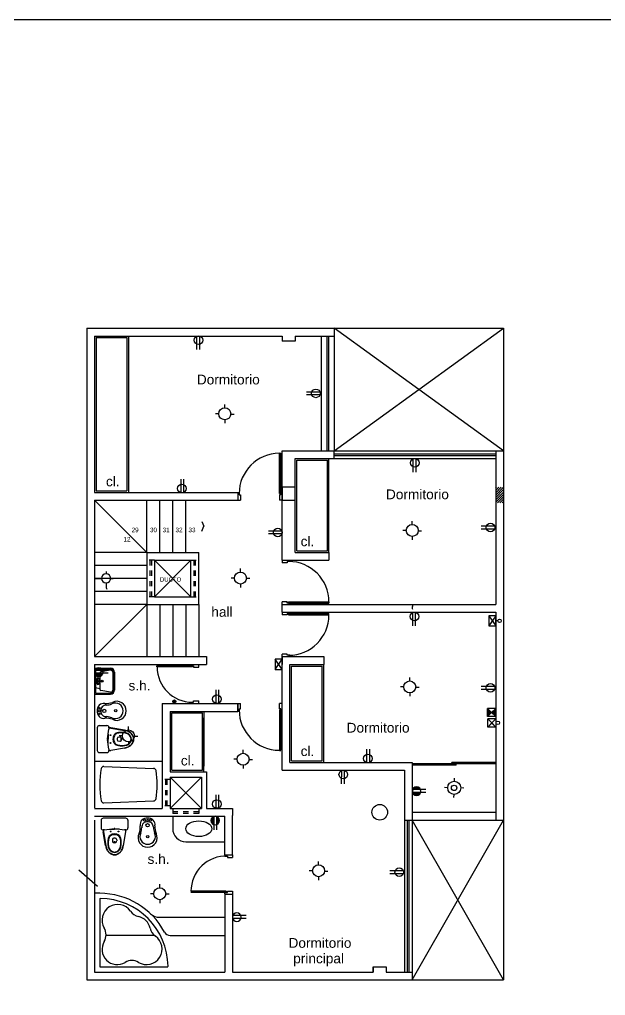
# Model space of a CAD drawing. Extents: x 113.5 to 158.5, y 213.2 to 243.2.
# Drawn here: x 135.98 to 147.23, y 224.52 to 243.24 of the extents above; entities that cross this region are included whole.
import ezdxf

# ---------------------------------------------------------------- set-up
doc = ezdxf.new("R2010")
doc.units = 0
doc.header["$LTSCALE"] = 0.02
doc.header["$MEASUREMENT"] = 0
for name, pattern in [('DASHED', [0.75, 0.5, -0.25]), ('DASHED2', [0.375, 0.25, -0.125]), ('HIDDEN', [9.525, 6.35, -3.175]), ('TIMBRE', [25.5, 12, -3, 0.5, -3, 0.5, -3, 0.5, -3])]:
    doc.linetypes.add(name, pattern=pattern)
doc.layers.get('0').update_dxf_attribs({"linetype": 'CONTINUOUS'})
for name, color, linetype in [('01', 1, 'CONTINUOUS'), ('02', 2, 'CONTINUOUS'), ('04', 3, 'CONTINUOUS'), ('5ACHU', 5, 'CONTINUOUS'), ('CABLE', 2, 'CONTINUOUS'), ('CASC', 1, 'CONTINUOUS'), ('ELECTRICAS', 3, 'CONTINUOUS'), ('PARED', 6, 'CONTINUOUS'), ('PUERTA', 1, 'CONTINUOUS'), ('SANITARIOS', 2, 'CONTINUOUS'), ('SEGMENTADA', 3, 'HIDDEN'), ('TEXTO', 1, 'CONTINUOUS'), ('TEXTURALAJA', 1, 'CONTINUOUS'), ('TITULO', 4, 'CONTINUOUS'), ('VENTANA', 2, 'CONTINUOUS')]:
    doc.layers.add(name, color=color, linetype=linetype)
doc.styles.get("Standard").update_dxf_attribs({"font": 'arial.ttf'})

# ---------------------------------------------------------------- blocks, each defined once
blk = doc.blocks.new('A$C0B137B04')
at = {"layer": 'ELECTRICAS', "linetype": 'HIDDEN', "ltscale": 0.15}
h = blk.add_hatch(color=3, dxfattribs=at)
h.paths.add_polyline_path([(0.102, 0.114), (0.255, 0.114, 0.668865)])
h.paths.add_polyline_path([(0.258, 0.06), (0.099, 0.06, 0.755197)])
at = {"layer": '04', "color": 3, "ltscale": 0.25}
for p, q in [((0, 0.115), (0.255, 0.114)), ((0, 0.06), (0.258, 0.06))]:
    blk.add_line(p, q, dxfattribs=at)
blk.add_circle((0.179, 0.083), 0.0828, dxfattribs=at)
blk = doc.blocks.new('A$C319E3F1D')
at = {"layer": 'ELECTRICAS', "color": 4, "ltscale": 0.25}
for p, q in [((0.222, 0.223), (0.222, 0.27)), ((0, 0.104), (0, 0.166)), ((0.223, 0), (0.223, 0.047)), ((0.309, 0.138), (0.357, 0.138))]:
    blk.add_line(p, q, dxfattribs=at)
at = {"layer": 'ELECTRICAS', "color": 4, "linetype": 'Continuous', "ltscale": 0.25}
blk.add_line((0, 0.135), (0.133, 0.135), dxfattribs=at)
at = {"layer": 'ELECTRICAS', "color": 4, "ltscale": 0.25}
blk.add_circle((0.221, 0.134), 0.088, dxfattribs=at)
blk = doc.blocks.new('A$C1D887087')
at = {"layer": 'ELECTRICAS', "color": 3, "ltscale": 0.15}
for p, q in [((0, 0), (0.132, 0.196)), ((0.132, 0), (0, 0.196))]:
    blk.add_line(p, q, dxfattribs=at)
at = {"layer": 'ELECTRICAS', "color": 3}
blk.add_lwpolyline([(0.132, 0.196), (0, 0.196), (0, 0), (0.132, 0)], close=True, dxfattribs=at)
blk = doc.blocks.new('A$C02662C4E')
at = {"layer": '04', "color": 3, "ltscale": 0.25}
for p, q in [((0, 0.115), (0.255, 0.114)), ((0, 0.06), (0.255, 0.06))]:
    blk.add_line(p, q, dxfattribs=at)
blk.add_circle((0.179, 0.083), 0.0828, dxfattribs=at)
blk = doc.blocks.new('A$C66DD50C7')
at = {"layer": '02', "color": 4}
for p, q in [((0.179, 0.294), (0.179, 0.359)), ((0.064, 0.179), (0, 0.179)), ((0.179, 0.064), (0.179, 0)), ((0.294, 0.173), (0.359, 0.173))]:
    blk.add_line(p, q, dxfattribs=at)
blk.add_circle((0.179, 0.179), 0.115, dxfattribs=at)
blk = doc.blocks.new('A$C6F7B4CBE')
at = {"layer": 'CABLE', "color": 4}
for p, q in [((0.184, 0.309), (0.184, 0.368)), ((0.059, 0.184), (0, 0.184)), ((0.184, 0), (0.184, 0.059)), ((0.368, 0.184), (0.309, 0.184))]:
    blk.add_line(p, q, dxfattribs=at)
for centre, radius in [((0.184, 0.184), 0.125), ((0.183, 0.183), 0.052)]:
    blk.add_circle(centre, radius, dxfattribs=at)
blk = doc.blocks.new('A5')
at = {"layer": '01', "color": 2}
blk.add_circle((0.194, 0.079), 0.0334, dxfattribs=at)
at = {"layer": '04', "color": 43, "ltscale": 0.25}
for p, q in [((0.157, 0.157), (0, 0.157)), ((0, 0), (0, 0.157)), ((0, 0.157), (0.157, 0)), ((0.157, 0.157), (0, 0)), ((0.157, 0), (0, 0))]:
    blk.add_line(p, q, dxfattribs=at)
at = {"layer": '04', "color": 43, "linetype": 'Continuous', "ltscale": 0.25}
for p, q in [((0, 0), (0, 0.157)), ((0, 0.157), (0.078, 0.079)), ((0.078, 0.079), (0, 0)), ((0.079, 0.079), (0.157, 0.157)), ((0.079, 0.079), (0.157, 0.157)), ((0.157, 0), (0.079, 0.079)), ((0.157, 0), (0.079, 0.079)), ((0.157, 0.157), (0.157, 0)), ((0.157, 0.157), (0.157, 0))]:
    blk.add_line(p, q, dxfattribs=at)

msp = doc.modelspace()

# ---------------------------------------------------------------- hatches: boundary and pattern name
at = {"layer": '02'}
msp.add_hatch(color=4, dxfattribs=at).paths.add_polyline_path([(138.985, 230.157, 1), (138.926, 230.157, 1)])
at = {"layer": 'ELECTRICAS', "ltscale": 0.25}
h = msp.add_hatch(color=43, dxfattribs=at)
h.paths.add_polyline_path([(144.968, 230.023), (144.968, 229.866), (145.046, 229.944)])
h.paths.add_polyline_path([(145.125, 230.023), (145.046, 229.944), (145.125, 229.866)])
at = {"layer": 'VENTANA'}
h = msp.add_hatch(dxfattribs=at)
h.set_pattern_fill('ANSI31', color=1, scale=0.01, style=0)
h.set_pattern_definition([(45, (-1.717993, -6.032266), (-0.0224506403, 0.0224506403), [])])
h.paths.add_polyline_path([(145.124, 233.967), (145.274, 233.967), (145.274, 234.267), (145.124, 234.267)])

# ---------------------------------------------------------------- linework, layer by layer
at = {"layer": '01', "color": 1}
msp.add_lwpolyline([(141.024, 234.017), (141.274, 234.017), (141.274, 234.267), (141.024, 234.267)], close=True, dxfattribs=at)
at = {"layer": '01', "color": 2}
msp.add_circle((145.199, 231.704), 0.0334, dxfattribs=at)
at = {"layer": '02', "color": 4}
msp.add_circle((138.956, 230.157), 0.0297, dxfattribs=at)
at = {"layer": '5ACHU', "color": 1}
msp.add_lwpolyline([(113.482, 213.238), (113.482, 243.238), (158.482, 243.238), (158.482, 213.238)], close=True, dxfattribs=at)
at = {"layer": 'ELECTRICAS', "color": 7, "linetype": 'DASHED2'}
msp.add_line((145.165, 231.704), (145.124, 231.704), dxfattribs=at)
at = {"layer": 'ELECTRICAS', "color": 43, "ltscale": 0.25}
for p, q in [((145.125, 230.023), (144.968, 229.866)), ((144.968, 230.023), (145.125, 229.866)), ((144.968, 229.866), (144.968, 230.023)), ((144.968, 230.023), (145.046, 229.944)), ((144.968, 229.866), (144.968, 230.023)), ((145.125, 230.023), (144.968, 230.023)), ((145.046, 229.944), (144.968, 229.866)), ((145.046, 229.944), (145.125, 230.023)), ((145.046, 229.944), (145.125, 230.023)), ((145.125, 229.866), (145.046, 229.944)), ((145.125, 229.866), (145.046, 229.944)), ((145.125, 230.023), (145.125, 229.866)), ((145.125, 230.023), (145.125, 229.866)), ((145.125, 229.866), (144.968, 229.866))]:
    msp.add_line(p, q, dxfattribs=at)
at = {"layer": 'ELECTRICAS', "color": 4, "linetype": 'ByBlock'}
msp.add_arc((137.772, 232.365), 0.127, 172.5604, 206.0325, dxfattribs=at)
at = {"layer": 'ELECTRICAS', "color": 3, "linetype": 'DASHED', "ltscale": 4}
for centre, radius, start, end in [((143.631, 231.954), 0.109, 143.0758, 232.7069), ((142.835, 228.28), 0.72, 14.9916, 16.8087)]:
    msp.add_arc(centre, radius, start, end, dxfattribs=at)
at = {"layer": 'PARED', "color": 1}
for p, q in [((137.274, 237.317), (137.274, 224.817)), ((137.274, 237.317), (142.024, 237.317)), ((142.024, 237.317), (142.024, 237.167)), ((137.424, 237.167), (137.424, 234.167)), ((137.424, 237.167), (141.024, 237.167)), ((141.024, 237.167), (141.024, 237.067)), ((141.274, 237.067), (141.024, 237.067)), ((141.274, 237.167), (142.024, 237.167)), ((141.274, 237.167), (141.274, 237.067)), ((141.274, 237.167), (141.274, 237.067)), ((141.024, 234.967), (142.024, 234.967)), ((141.024, 232.867), (141.024, 234.967)), ((142.024, 234.817), (142.024, 234.967)), ((145.124, 234.967), (145.274, 234.967)), ((145.124, 234.967), (145.124, 232.017)), ((145.274, 234.967), (145.274, 227.892)), ((141.274, 233.017), (141.274, 234.817)), ((141.274, 234.817), (142.024, 234.817)), ((137.424, 234.167), (140.174, 234.167)), ((137.424, 234.017), (137.424, 231.017)), ((137.424, 234.017), (140.174, 234.017)), ((140.174, 234.167), (140.174, 234.017)), ((139.486, 233.611), (139.519, 233.517)), ((139.486, 233.423), (139.519, 233.517)), ((138.424, 233.017), (138.424, 232.017)), ((138.424, 233.017), (139.424, 233.017)), ((139.424, 232.017), (139.424, 233.017)), ((141.274, 233.017), (141.924, 233.017)), ((141.924, 233.017), (141.924, 232.867)), ((138.574, 232.867), (138.574, 232.167)), ((138.574, 232.867), (139.274, 232.867)), ((139.274, 232.167), (139.274, 232.867)), ((141.024, 232.867), (141.174, 232.867)), ((141.024, 232.867), (141.924, 232.867)), ((138.574, 232.167), (139.274, 232.167)), ((138.424, 232.017), (139.424, 232.017)), ((141.024, 232.017), (145.124, 232.017)), ((141.024, 231.867), (141.024, 232.017)), ((141.024, 231.867), (145.124, 231.867)), ((145.124, 231.867), (145.124, 227.892)), ((137.424, 231.017), (139.574, 231.017)), ((139.574, 231.017), (139.574, 230.867)), ((139.574, 231.017), (139.574, 230.867)), ((141.024, 231.017), (141.024, 230.867)), ((141.024, 231.017), (141.024, 230.867)), ((141.024, 228.837), (141.024, 231.017)), ((141.024, 231.017), (141.824, 231.017)), ((141.824, 231.017), (141.824, 230.867)), ((137.424, 230.867), (137.424, 228.117)), ((137.424, 230.867), (139.574, 230.867)), ((141.174, 228.987), (141.174, 230.867)), ((141.174, 230.867), (141.824, 230.867)), ((138.724, 230.117), (138.724, 228.107)), ((138.724, 230.117), (140.174, 230.117)), ((139.274, 230.117), (139.424, 230.117)), ((140.174, 230.119), (140.174, 229.967)), ((140.174, 229.967), (140.174, 230.117)), ((138.874, 229.967), (138.874, 228.807)), ((138.874, 229.967), (140.174, 229.967)), ((141.174, 228.987), (143.524, 228.987)), ((143.524, 228.987), (143.524, 227.882)), ((138.874, 228.807), (139.574, 228.807)), ((139.574, 228.807), (139.574, 228.107)), ((141.024, 228.837), (143.374, 228.837)), ((143.374, 228.837), (143.374, 227.882)), ((138.874, 228.707), (138.874, 228.107)), ((138.874, 228.707), (139.474, 228.707)), ((139.474, 228.707), (139.474, 228.107)), ((137.424, 228.107), (138.724, 228.107)), ((138.874, 228.107), (139.474, 228.107)), ((139.574, 228.107), (140.074, 228.107)), ((140.074, 228.107), (140.074, 227.967)), ((137.424, 227.957), (139.924, 227.957)), ((137.424, 227.882), (137.424, 224.967)), ((139.924, 227.217), (139.924, 227.957)), ((140.074, 227.217), (140.074, 227.967)), ((143.374, 227.882), (143.524, 227.882)), ((145.124, 227.882), (145.274, 227.882)), ((145.124, 227.882), (145.274, 227.882)), ((145.124, 227.882), (145.274, 227.882)), ((139.924, 227.217), (140.074, 227.217)), ((139.924, 226.462), (140.074, 226.462)), ((139.924, 226.462), (139.924, 224.967)), ((140.074, 226.462), (140.074, 224.967)), ((142.774, 225.067), (142.774, 224.967)), ((142.774, 225.067), (143.024, 225.067)), ((142.774, 225.067), (143.024, 225.067)), ((142.774, 224.967), (142.774, 225.067)), ((142.774, 225.067), (142.774, 224.967)), ((142.774, 225.067), (143.024, 225.067)), ((142.774, 225.067), (142.774, 224.967)), ((142.774, 225.067), (143.024, 225.067)), ((143.024, 225.067), (143.024, 224.967)), ((143.024, 225.067), (143.024, 224.967)), ((143.024, 225.067), (143.024, 224.967)), ((143.024, 225.067), (143.024, 224.967)), ((137.424, 224.967), (139.924, 224.967)), ((140.074, 224.967), (142.774, 224.967)), ((143.024, 224.967), (143.524, 224.967)), ((143.524, 224.967), (143.524, 224.817)), ((137.274, 224.817), (143.524, 224.817))]:
    msp.add_line(p, q, dxfattribs=at)
msp.add_circle((142.899, 228.032), 0.15, dxfattribs=at)
at = {"layer": 'PUERTA', "color": 1}
for p, q in [((140.973, 234.143), (140.973, 234.917)), ((140.999, 234.143), (140.999, 234.917)), ((140.174, 234.167), (140.199, 234.167)), ((140.174, 234.017), (140.224, 234.017)), ((140.199, 234.167), (140.199, 234.118)), ((140.199, 234.118), (140.224, 234.118)), ((140.224, 234.118), (140.224, 234.017)), ((140.999, 234.143), (140.973, 234.143)), ((140.975, 234.118), (140.975, 234.017)), ((140.999, 234.118), (140.975, 234.118)), ((141.024, 234.017), (140.975, 234.017)), ((141.024, 234.167), (140.999, 234.167)), ((140.999, 234.167), (140.999, 234.118)), ((141.024, 232.867), (141.024, 232.818)), ((141.123, 232.818), (141.024, 232.818)), ((141.123, 232.843), (141.123, 232.818)), ((141.174, 232.843), (141.123, 232.843)), ((141.174, 232.867), (141.174, 232.843)), ((141.024, 232.017), (141.024, 232.067)), ((141.123, 232.067), (141.024, 232.067)), ((141.123, 232.042), (141.123, 232.067)), ((141.173, 232.042), (141.123, 232.042)), ((141.148, 232.042), (141.148, 232.068)), ((141.148, 232.068), (141.922, 232.068)), ((141.148, 232.042), (141.922, 232.042)), ((141.174, 232.017), (141.174, 232.042)), ((141.922, 232.068), (141.922, 232.042)), ((141.024, 231.867), (141.024, 231.818)), ((141.123, 231.818), (141.024, 231.818)), ((141.173, 231.843), (141.123, 231.843)), ((141.123, 231.843), (141.123, 231.818)), ((141.148, 231.843), (141.922, 231.843)), ((141.148, 231.843), (141.148, 231.816)), ((141.148, 231.816), (141.922, 231.816)), ((141.174, 231.867), (141.174, 231.843)), ((141.922, 231.816), (141.922, 231.843)), ((141.123, 231.067), (141.024, 231.067)), ((141.024, 231.017), (141.024, 231.067)), ((141.123, 231.042), (141.123, 231.067)), ((141.174, 231.042), (141.123, 231.042)), ((141.174, 231.017), (141.174, 231.042)), ((138.622, 230.819), (138.622, 230.842)), ((139.301, 230.842), (138.622, 230.842)), ((139.301, 230.819), (138.624, 230.819)), ((139.274, 230.867), (139.274, 230.842)), ((139.274, 230.842), (139.324, 230.842)), ((139.301, 230.842), (139.301, 230.819)), ((139.324, 230.842), (139.324, 230.817)), ((139.324, 230.842), (139.324, 230.817)), ((139.424, 230.817), (139.424, 230.867)), ((139.324, 230.817), (139.424, 230.817)), ((139.274, 230.142), (139.324, 230.142)), ((139.274, 230.117), (139.274, 230.142)), ((139.278, 230.142), (139.32, 230.142)), ((139.324, 230.142), (139.324, 230.167)), ((139.324, 230.142), (139.324, 230.167)), ((139.324, 230.167), (139.424, 230.167)), ((139.424, 230.117), (139.424, 230.167)), ((140.174, 230.117), (140.224, 230.117)), ((140.224, 230.018), (140.224, 230.117)), ((140.975, 230.018), (140.975, 230.117)), ((141.024, 230.117), (140.975, 230.117)), ((140.174, 229.969), (140.199, 229.969)), ((140.174, 229.969), (140.199, 229.969)), ((140.199, 230.018), (140.224, 230.018)), ((140.199, 229.969), (140.199, 230.018)), ((140.199, 230.018), (140.224, 230.018)), ((140.199, 229.969), (140.199, 230.018)), ((140.973, 229.994), (140.973, 229.219)), ((140.999, 229.994), (140.973, 229.994)), ((140.999, 230.018), (140.975, 230.018)), ((140.999, 229.969), (140.999, 230.018)), ((140.999, 229.994), (140.999, 229.22)), ((141.024, 229.969), (140.999, 229.969)), ((140.973, 229.219), (140.999, 229.219)), ((139.924, 227.217), (139.924, 227.192)), ((139.924, 227.192), (139.974, 227.192)), ((139.928, 227.192), (139.97, 227.192)), ((139.974, 227.192), (139.974, 227.167)), ((139.974, 227.192), (139.974, 227.167)), ((139.974, 227.167), (140.074, 227.167)), ((140.074, 227.217), (140.074, 227.167)), ((139.951, 226.516), (139.274, 226.516)), ((139.951, 226.492), (139.951, 226.516)), ((139.974, 226.492), (139.974, 226.517)), ((139.974, 226.492), (139.974, 226.517)), ((139.974, 226.517), (140.074, 226.517)), ((140.074, 226.517), (140.074, 226.467)), ((139.951, 226.492), (139.274, 226.492)), ((139.924, 226.492), (139.974, 226.492)), ((139.924, 226.467), (139.924, 226.492))]:
    msp.add_line(p, q, dxfattribs=at)
for centre, radius, start, end in [((140.973, 234.143), 0.774, 90, 180), ((141.148, 232.068), 0.774, 0, 90), ((141.148, 231.816), 0.774, 270, 0), ((139.301, 230.819), 0.677, 180, 270), ((140.973, 229.994), 0.774, 180, 270), ((139.951, 226.516), 0.677, 88.0362, 180)]:
    msp.add_arc(centre, radius, start, end, dxfattribs=at)
at = {"layer": 'SANITARIOS', "color": 1}
for p, q in [((140.973, 234.917), (140.999, 234.917)), ((137.424, 230.794), (137.732, 230.794)), ((137.424, 230.794), (137.424, 230.298)), ((137.427, 230.646), (137.427, 230.617)), ((137.438, 230.646), (137.438, 230.617)), ((137.441, 230.76), (137.441, 230.332)), ((137.527, 230.69), (137.441, 230.675)), ((137.459, 230.777), (137.732, 230.777)), ((137.527, 230.708), (137.527, 230.385)), ((137.732, 230.757), (137.541, 230.724)), ((137.772, 230.717), (137.772, 230.375)), ((137.792, 230.717), (137.792, 230.375)), ((137.809, 230.717), (137.809, 230.375)), ((137.441, 230.632), (137.424, 230.632)), ((137.441, 230.461), (137.424, 230.461)), ((137.427, 230.446), (137.427, 230.475)), ((137.438, 230.446), (137.438, 230.475)), ((137.468, 230.586), (137.468, 230.506)), ((137.475, 230.586), (137.475, 230.506)), ((137.488, 230.551), (137.517, 230.551)), ((137.488, 230.541), (137.517, 230.541)), ((137.504, 230.586), (137.504, 230.551)), ((137.504, 230.541), (137.504, 230.506)), ((137.51, 230.586), (137.51, 230.551)), ((137.51, 230.541), (137.51, 230.506)), ((137.424, 230.298), (137.732, 230.298)), ((137.527, 230.402), (137.441, 230.417)), ((137.459, 230.315), (137.732, 230.315)), ((137.732, 230.335), (137.541, 230.368)), ((137.475, 229.653), (137.475, 229.218)), ((137.515, 229.693), (137.66, 229.693)), ((137.673, 229.441), (137.7, 229.628)), ((137.686, 229.531), (137.686, 229.435)), ((137.7, 229.653), (137.7, 229.628)), ((137.7, 229.652), (137.999, 229.601)), ((138.001, 229.607), (137.734, 229.653)), ((137.7, 229.243), (137.673, 229.43)), ((137.686, 229.34), (137.686, 229.435)), ((137.874, 229.472), (137.912, 229.477)), ((137.874, 229.399), (137.912, 229.394)), ((137.953, 229.435), (137.953, 229.435)), ((137.953, 229.435), (137.953, 229.435)), ((137.953, 229.435), (137.953, 229.435)), ((137.953, 229.435), (137.953, 229.435)), ((137.953, 229.435), (137.953, 229.435)), ((137.953, 229.435), (137.953, 229.435)), ((137.953, 229.435), (137.953, 229.435)), ((137.953, 229.435), (137.953, 229.435)), ((137.515, 229.178), (137.66, 229.178)), ((137.7, 229.219), (137.999, 229.269)), ((137.7, 229.243), (137.7, 229.218)), ((138.001, 229.264), (137.734, 229.218)), ((137.424, 229.01), (138.724, 229.01)), ((137.601, 228.91), (138.557, 228.873)), ((137.601, 228.212), (138.557, 228.25)), ((137.55, 227.877), (137.55, 227.732)), ((138.024, 227.917), (137.59, 227.917)), ((138.064, 227.877), (138.064, 227.732)), ((138.924, 227.957), (138.924, 227.717)), ((137.635, 227.392), (137.589, 227.659)), ((137.59, 227.692), (137.641, 227.393)), ((137.615, 227.692), (137.59, 227.692)), ((137.615, 227.692), (137.801, 227.719)), ((137.711, 227.706), (137.807, 227.706)), ((137.903, 227.706), (137.807, 227.706)), ((137.813, 227.719), (137.999, 227.692)), ((138.023, 227.692), (137.973, 227.393)), ((137.978, 227.392), (138.025, 227.659)), ((138.024, 227.692), (137.999, 227.692)), ((137.77, 227.518), (137.765, 227.481)), ((137.843, 227.518), (137.848, 227.481)), ((139.174, 227.467), (139.924, 227.467)), ((137.807, 227.439), (137.807, 227.439)), ((137.807, 227.439), (137.807, 227.439)), ((137.807, 227.439), (137.807, 227.439)), ((137.807, 227.439), (137.807, 227.439)), ((137.807, 227.439), (137.807, 227.439)), ((137.807, 227.439), (137.807, 227.439)), ((137.807, 227.439), (137.807, 227.439)), ((137.807, 227.439), (137.807, 227.439)), ((137.524, 226.477), (137.424, 226.477)), ((137.524, 226.367), (137.524, 225.077)), ((138.671, 226.017), (139.924, 226.017)), ((138.576, 225.667), (137.644, 225.667)), ((138.877, 225.667), (139.924, 225.667)), ((137.534, 225.067), (138.824, 225.067))]:
    msp.add_line(p, q, dxfattribs=at)
for centre, radius in [((137.57, 230.546), 0.0181), ((137.57, 230.546), 0.00883), ((137.728, 229.51), 0.008), ((137.728, 229.36), 0.008), ((138.383, 227.88), 0.0175), ((138.443, 227.88), 0.0175), ((138.496, 227.88), 0.0175), ((137.732, 227.664), 0.008), ((137.882, 227.664), 0.008), ((138.44, 227.782), 0.0317), ((138.443, 227.561), 0.0219)]:
    msp.add_circle(centre, radius, dxfattribs=at)
at = {"layer": 'SANITARIOS', "color": 1, "ltscale": 0.5}
for centre, radius in [((137.512, 230.031), 0.0175), ((137.512, 229.978), 0.0175), ((137.512, 229.917), 0.0175), ((137.61, 229.975), 0.0317), ((137.831, 229.978), 0.0219)]:
    msp.add_circle(centre, radius, dxfattribs=at)
at = {"layer": 'SANITARIOS', "color": 1}
for centre, radius, start, end in [((137.432, 230.646), 0.00534, 0, 180), ((137.459, 230.76), 0.0171, 90, 180), ((137.544, 230.708), 0.0171, 99.7182, 180), ((137.732, 230.717), 0.077, 0, 90), ((137.732, 230.717), 0.0599, 0, 90), ((137.732, 230.717), 0.0399, 0, 90), ((137.432, 230.617), 0.00534, 180, 0), ((137.432, 230.475), 0.00534, 0, 180), ((137.432, 230.446), 0.00534, 180, 0), ((137.489, 230.586), 0.0211, 0, 180), ((137.489, 230.506), 0.0211, 180, 0), ((137.489, 230.586), 0.0144, 0, 180), ((137.489, 230.506), 0.0144, 180, 0), ((137.488, 230.546), 0.00534, 90, 270), ((137.517, 230.546), 0.00534, 270, 90), ((137.459, 230.332), 0.0171, 180, 270), ((137.544, 230.385), 0.0171, 180, 260.2818), ((137.732, 230.375), 0.0399, 270, 360), ((137.732, 230.375), 0.077, 270, 360), ((137.732, 230.375), 0.0599, 270, 360), ((137.515, 229.653), 0.04, 90, 180), ((137.66, 229.653), 0.04, 0, 90), ((137.708, 229.505), 0.15, 80.2071, 92.9611), ((137.909, 229.441), 0.132, 142.554, 182.5334), ((137.928, 229.439), 0.138, 145.9958, 181.3648), ((137.899, 229.429), 0.132, 97.705, 135.6982), ((137.902, 229.43), 0.123, 97.7071, 135.993), ((137.943, 229.136), 0.428, 88.5821, 98.2413), ((137.956, 229.07), 0.487, 90.3239, 98.295), ((137.95, 229.285), 0.279, 75.0071, 89.3331), ((137.95, 229.277), 0.281, 75.8067, 89.3181), ((137.95, 229.313), 0.292, 71.5678, 80.4152), ((137.95, 229.315), 0.296, 71.1915, 80.2071), ((137.988, 229.402), 0.15, 47.8845, 78.1333), ((137.988, 229.402), 0.157, 47.1692, 77.2746), ((137.986, 229.399), 0.2, 43.8873, 73.4946), ((137.986, 229.399), 0.206, 43.507, 73.073), ((138.009, 229.43), 0.115, 2.8715, 46.5577), ((138.01, 229.429), 0.122, 2.76, 45.8858), ((138.013, 229.429), 0.159, 2.2523, 42.8254), ((138.014, 229.429), 0.165, 2.1936, 42.4727), ((137.713, 229.435), 0.04, 171.6858, 188.3224), ((137.909, 229.429), 0.132, 177.4666, 217.446), ((137.928, 229.432), 0.138, 178.6352, 214.0042), ((137.899, 229.442), 0.132, 224.3018, 262.295), ((137.902, 229.44), 0.123, 224.007, 262.2929), ((137.963, 229.435), 0.105, 166.2304, 180), ((137.963, 229.435), 0.105, 180, 193.7696), ((137.876, 229.457), 0.015, 97.7652, 166.2304), ((137.876, 229.414), 0.015, 193.7696, 262.2348), ((137.915, 229.452), 0.025, 53.8168, 97.7652), ((137.915, 229.419), 0.025, 262.2348, 306.1832), ((137.945, 229.435), 0.0178, 164.4486, 180), ((137.945, 229.435), 0.0178, 180, 195.5514), ((137.94, 229.437), 0.0128, 146.1046, 164.4486), ((137.94, 229.434), 0.0128, 195.5514, 213.8954), ((137.903, 229.435), 0.0456, 0, 53.8168), ((137.937, 229.439), 0.00917, 121.6548, 146.1046), ((137.903, 229.435), 0.0456, 306.1832, 0), ((137.937, 229.432), 0.00917, 213.8954, 238.3452), ((137.935, 229.442), 0.00553, 90, 121.6548), ((137.935, 229.429), 0.00553, 238.3452, 270), ((137.935, 229.442), 0.00553, 58.3452, 90), ((137.935, 229.429), 0.00553, 270, 301.6548), ((137.933, 229.439), 0.00917, 33.8954, 58.3452), ((137.933, 229.432), 0.00917, 301.6548, 326.1046), ((137.93, 229.437), 0.0128, 15.5514, 33.8954), ((137.93, 229.434), 0.0128, 326.1046, 344.4486), ((137.926, 229.435), 0.0178, 360, 15.5514), ((137.926, 229.435), 0.0178, 344.4486, 0), ((137.95, 229.594), 0.281, 270.6819, 284.1933), ((137.988, 229.468), 0.15, 281.8667, 312.1155), ((137.988, 229.469), 0.157, 282.7254, 312.8308), ((137.986, 229.472), 0.2, 286.5054, 316.1127), ((137.986, 229.472), 0.206, 286.927, 316.493), ((138.009, 229.441), 0.115, 313.4423, 357.1285), ((138.01, 229.441), 0.122, 314.1142, 357.24), ((138.013, 229.442), 0.159, 317.1746, 357.7477), ((138.014, 229.442), 0.165, 317.5273, 357.8064), ((137.515, 229.218), 0.04, 180, 270), ((137.66, 229.218), 0.04, 270, 0), ((137.708, 229.365), 0.15, 267.034, 279.7929), ((137.943, 229.735), 0.428, 261.7587, 271.4179), ((137.956, 229.8), 0.487, 261.705, 269.6761), ((137.95, 229.586), 0.279, 270.6669, 284.9929), ((137.95, 229.558), 0.292, 279.5848, 288.4322), ((137.95, 229.555), 0.296, 279.7929, 288.8085), ((139.411, 228.561), 1.887, 170.6313, 189.3687), ((137.599, 228.86), 0.05, 87.7706, 170.6313), ((138.555, 228.823), 0.05, 8.1931, 87.7706), ((136.737, 228.561), 1.887, 351.8069, 8.1931), ((137.599, 228.262), 0.05, 189.3687, 272.2294), ((138.555, 228.3), 0.05, 272.2294, 351.8069), ((137.59, 227.877), 0.04, 90, 180), ((138.024, 227.877), 0.04, 0, 90), ((138.421, 227.796), 0.123, 79.4312, 191.4666), ((138.431, 227.749), 0.1, 84.5173, 187.3552), ((138.45, 227.746), 0.103, 359.0954, 95.4672), ((138.46, 227.795), 0.124, 348.6822, 97.8881), ((137.59, 227.732), 0.04, 180, 270), ((137.737, 227.684), 0.15, 177.034, 189.7929), ((137.807, 227.68), 0.04, 81.6858, 98.3224), ((138.024, 227.732), 0.04, 270, 0), ((137.877, 227.684), 0.15, 350.2071, 2.9611), ((137.964, 227.744), 0.338, 339.549, 4.6837), ((137.855, 227.784), 0.478, 341.9702, 354.3093), ((139.002, 227.779), 0.45, 184.3626, 198.5732), ((139.007, 227.765), 0.426, 179.2663, 199.0188), ((139.174, 227.717), 0.25, 180, 270), ((138.106, 227.45), 0.428, 171.7587, 181.4179), ((137.813, 227.493), 0.132, 134.3018, 172.295), ((138.172, 227.436), 0.487, 171.705, 179.6761), ((137.812, 227.49), 0.123, 134.007, 172.2929), ((137.801, 227.483), 0.132, 87.4666, 127.446), ((137.803, 227.464), 0.138, 88.6352, 124.0042), ((137.79, 227.477), 0.025, 172.2348, 216.1832), ((137.785, 227.516), 0.015, 103.7696, 172.2348), ((137.807, 227.49), 0.0456, 216.1832, 270), ((137.807, 227.429), 0.105, 90, 103.7696), ((137.8, 227.457), 0.00553, 148.3452, 180), ((137.8, 227.457), 0.00553, 180, 211.6548), ((137.803, 227.455), 0.00917, 123.8954, 148.3452), ((137.803, 227.459), 0.00917, 211.6548, 236.1046), ((137.805, 227.452), 0.0128, 105.5514, 123.8954), ((137.805, 227.462), 0.0128, 236.1046, 254.4486), ((137.807, 227.447), 0.0178, 90, 105.5514), ((137.807, 227.467), 0.0178, 254.4486, 270), ((137.813, 227.483), 0.132, 52.554, 92.5334), ((137.81, 227.464), 0.138, 55.9958, 91.3648), ((137.807, 227.429), 0.105, 76.2304, 90), ((137.807, 227.447), 0.0178, 74.4486, 90), ((137.807, 227.49), 0.0456, 270, 323.8168), ((137.807, 227.467), 0.0178, 270, 285.5514), ((137.808, 227.452), 0.0128, 56.1046, 74.4486), ((137.808, 227.462), 0.0128, 285.5514, 303.8954), ((137.81, 227.455), 0.00917, 31.6548, 56.1046), ((137.81, 227.459), 0.00917, 303.8954, 328.3452), ((137.813, 227.457), 0.00553, 0, 31.6548), ((137.813, 227.457), 0.00553, 328.3452, 0), ((137.828, 227.516), 0.015, 7.7652, 76.2304), ((137.823, 227.477), 0.025, 323.8168, 7.7652), ((137.802, 227.49), 0.123, 7.7071, 45.993), ((137.8, 227.493), 0.132, 7.705, 45.6982), ((137.442, 227.436), 0.487, 0.3239, 8.295), ((137.508, 227.45), 0.428, 358.5821, 8.2413), ((138.442, 227.543), 0.183, 152.7489, 270), ((138.443, 227.567), 0.149, 152.7489, 270), ((138.442, 227.543), 0.183, 270, 27.2511), ((138.443, 227.567), 0.149, 270, 27.2511), ((137.927, 227.442), 0.296, 189.7929, 198.8085), ((137.929, 227.442), 0.292, 189.5848, 198.4322), ((137.843, 227.406), 0.206, 196.927, 226.493), ((137.843, 227.406), 0.2, 196.5054, 226.1127), ((137.957, 227.442), 0.279, 180.6669, 194.9929), ((137.965, 227.442), 0.281, 180.6819, 194.1933), ((137.84, 227.405), 0.157, 192.7254, 222.8308), ((137.84, 227.404), 0.15, 191.8667, 222.1155), ((137.813, 227.379), 0.159, 227.1746, 267.7477), ((137.813, 227.382), 0.122, 224.1142, 267.24), ((137.813, 227.383), 0.115, 223.4423, 267.1285), ((137.801, 227.383), 0.115, 272.8715, 316.5577), ((137.801, 227.382), 0.122, 272.76, 315.8858), ((137.8, 227.379), 0.159, 272.2523, 312.8254), ((137.774, 227.404), 0.15, 317.8845, 348.1333), ((137.773, 227.405), 0.157, 317.1692, 347.2746), ((137.77, 227.406), 0.2, 313.8873, 343.4946), ((137.77, 227.406), 0.206, 313.507, 343.073), ((137.648, 227.442), 0.281, 345.8067, 359.3181), ((137.656, 227.442), 0.279, 345.0071, 359.3331), ((137.684, 227.442), 0.292, 341.5678, 350.4152), ((137.687, 227.442), 0.296, 341.1915, 350.2071), ((137.813, 227.379), 0.165, 227.5273, 267.8064), ((137.8, 227.379), 0.165, 272.1936, 312.4727), ((137.524, 225.067), 1.41, 28.1845, 90), ((137.534, 226.367), 0.01, 89.5593, 180), ((137.524, 225.067), 1.31, 0.4407, 89.5593), ((137.868, 225.963), 0.3, 34.9083, 210.6653), ((138.318, 226.277), 0.25, 214.9083, 257.8377), ((138.204, 225.747), 0.292, 12.1623, 77.8377), ((138.671, 226.267), 0.25, 226.2937, 270), ((137.395, 225.683), 0.25, 328.9332, 30.6653), ((138.734, 225.861), 0.25, 192.1623, 235.0917), ((138.42, 225.411), 0.3, 239.3347, 55.0917), ((138.877, 225.792), 0.125, 208.1845, 270), ((137.859, 225.403), 0.292, 148.9332, 301.0668), ((137.534, 225.077), 0.01, 180, 270), ((138.139, 224.938), 0.25, 59.3347, 121.0668), ((138.824, 225.077), 0.01, 270, 0.4407)]:
    msp.add_arc(centre, radius, start, end, dxfattribs=at)
at = {"layer": 'SANITARIOS', "color": 1, "ltscale": 0.5}
for centre, radius, start, end in [((137.597, 229.995), 0.124, 78.6822, 187.8881), ((137.646, 229.985), 0.103, 89.0954, 185.4672), ((137.627, 230.542), 0.426, 269.2663, 289.0188), ((137.613, 230.536), 0.45, 274.3626, 288.5732), ((137.825, 229.977), 0.149, 0, 117.2511), ((137.849, 229.977), 0.183, 0, 117.2511), ((137.596, 229.955), 0.123, 169.4312, 281.4666), ((137.643, 229.965), 0.1, 174.5173, 277.3552), ((137.825, 229.977), 0.149, 242.7489, 0), ((137.849, 229.977), 0.183, 242.7489, 360), ((137.648, 229.498), 0.338, 69.549, 94.6837), ((137.609, 229.39), 0.478, 71.9702, 84.3093)]:
    msp.add_arc(centre, radius, start, end, dxfattribs=at)
at = {"layer": 'SANITARIOS', "color": 1}
msp.add_ellipse((139.424, 227.717), major_axis=(-0.25, 0), ratio=0.6, dxfattribs=at)
at = {"layer": 'SEGMENTADA', "color": 1, "ltscale": 0.25}
for p, q in [((138.574, 232.867), (138.424, 232.867)), ((138.484, 232.867), (138.484, 232.167)), ((138.514, 232.867), (138.514, 232.167)), ((139.274, 232.867), (139.424, 232.867)), ((139.334, 232.167), (139.334, 232.867)), ((139.364, 232.167), (139.364, 232.867)), ((138.574, 232.167), (138.424, 232.167)), ((139.274, 232.167), (139.424, 232.167)), ((138.874, 228.657), (138.724, 228.657)), ((138.784, 228.657), (138.784, 228.157)), ((138.814, 228.657), (138.814, 228.157)), ((138.874, 228.157), (138.724, 228.157)), ((138.924, 228.107), (138.924, 227.957)), ((138.924, 228.047), (139.424, 228.047)), ((138.924, 228.017), (139.424, 228.017)), ((139.424, 228.107), (139.424, 227.957))]:
    msp.add_line(p, q, dxfattribs=at)
at = {"layer": 'TEXTURALAJA', "ltscale": 0.1}
msp.add_line((137.481, 226.607), (137.119, 226.921), dxfattribs=at)
at = {"layer": 'VENTANA', "color": 1}
for p, q in [((145.274, 234.967), (142.024, 237.317)), ((142.024, 234.967), (145.274, 237.317)), ((142.024, 237.317), (145.274, 237.317)), ((145.274, 237.317), (145.274, 234.967)), ((137.454, 237.137), (137.454, 234.197)), ((137.454, 237.137), (138.044, 237.137)), ((138.044, 237.137), (138.044, 234.197)), ((138.074, 237.167), (138.074, 234.167)), ((141.774, 237.167), (141.774, 234.967)), ((141.884, 237.167), (141.884, 234.967)), ((141.914, 237.167), (141.914, 234.967)), ((142.024, 237.167), (142.024, 234.967)), ((142.024, 234.967), (145.124, 234.967)), ((141.304, 233.047), (141.304, 234.787)), ((141.304, 234.787), (141.894, 234.787)), ((141.894, 233.047), (141.894, 234.787)), ((141.924, 233.017), (141.924, 234.817)), ((142.024, 234.907), (145.124, 234.907)), ((142.024, 234.877), (145.124, 234.877)), ((142.024, 234.817), (145.124, 234.817)), ((137.454, 234.197), (138.044, 234.197)), ((137.424, 234.017), (138.424, 233.017)), ((138.424, 233.017), (138.424, 234.017)), ((138.674, 233.017), (138.674, 234.017)), ((138.924, 233.017), (138.924, 234.017)), ((139.174, 233.017), (139.174, 234.017)), ((138.424, 233.017), (137.424, 233.017)), ((141.304, 233.047), (141.894, 233.047)), ((138.424, 232.767), (137.424, 232.767)), ((138.574, 232.867), (139.274, 232.167)), ((138.574, 232.167), (139.274, 232.867)), ((138.424, 232.517), (137.424, 232.517)), ((138.424, 232.267), (137.424, 232.267)), ((138.424, 232.017), (137.424, 232.017)), ((138.424, 232.017), (137.424, 231.017)), ((138.424, 232.017), (138.424, 231.017)), ((138.674, 232.017), (138.674, 231.017)), ((138.924, 232.017), (138.924, 231.017)), ((139.174, 232.017), (139.174, 231.017)), ((139.424, 232.017), (139.424, 231.017)), ((141.204, 230.837), (141.794, 230.837)), ((141.204, 229.017), (141.204, 230.837)), ((141.794, 229.017), (141.794, 230.837)), ((141.824, 228.987), (141.824, 230.867)), ((138.904, 228.837), (138.904, 229.937)), ((138.904, 229.937), (139.494, 229.937)), ((139.494, 228.837), (139.494, 229.937)), ((139.524, 229.967), (139.524, 228.917)), ((139.524, 228.807), (139.524, 229.842)), ((141.204, 229.017), (141.794, 229.017)), ((145.124, 228.962), (143.524, 228.962)), ((145.124, 228.987), (144.285, 228.987)), ((144.285, 228.962), (144.285, 228.987)), ((144.363, 228.937), (144.363, 228.962)), ((138.904, 228.837), (139.494, 228.837)), ((144.363, 228.937), (143.524, 228.937)), ((138.874, 228.107), (139.474, 228.707)), ((138.874, 228.707), (139.474, 228.107)), ((143.524, 228.032), (145.124, 228.032)), ((145.274, 228.117), (145.274, 224.817)), ((143.374, 227.882), (143.374, 224.967)), ((143.434, 224.967), (143.434, 227.882)), ((143.464, 224.967), (143.464, 227.882)), ((145.274, 224.817), (143.524, 227.882)), ((143.524, 224.817), (145.274, 227.882)), ((143.524, 227.882), (143.524, 224.967)), ((143.524, 227.882), (145.124, 227.882)), ((143.524, 224.817), (145.274, 224.817))]:
    msp.add_line(p, q, dxfattribs=at)

# ---------------------------------------------------------------- block references
at = {"layer": 'CASC', "ltscale": 0.25}
for p in [(139.745, 235.496), (143.344, 233.258), (140.045, 232.346), (143.295, 230.256), (137.895, 229.316), (140.095, 228.869), (141.545, 226.731), (138.495, 226.291)]:
    msp.add_blockref('A$C66DD50C7', p, dxfattribs=at)
at = {"layer": 'CASC', "ltscale": 0.25, "rotation": 358.7869384581252}
msp.add_blockref('A$C6F7B4CBE', (144.14, 228.32), dxfattribs=at)
at = {"layer": 'ELECTRICAS', "color": 3, "linetype": 'HIDDEN', "ltscale": 0.15}
for p, rotation in [((139.502, 236.906), 90), ((143.657, 234.556), 90), ((139.017, 234.423), 270), ((143.647, 231.606), 90), ((139.689, 230.379), 270), ((142.585, 229.243), 270), ((142.282, 228.576), 90), ((139.689, 228.369), 270)]:
    msp.add_blockref('A$C02662C4E', p, dxfattribs=dict(at, rotation=rotation))
for p in [(141.495, 235.984), (140.763, 233.317), (144.845, 233.409), (144.845, 230.336), (143.095, 226.8)]:
    msp.add_blockref('A$C02662C4E', p, dxfattribs=at)
at = {"layer": 'ELECTRICAS', "ltscale": 0.15, "xscale": -1, "rotation": 180}
msp.add_blockref('A$C319E3F1D', (137.424, 232.652), dxfattribs=at)
at = {"layer": 'ELECTRICAS', "linetype": 'DASHED2', "rotation": 180}
msp.add_blockref('A$C1D887087', (145.124, 231.802), dxfattribs=at)
at = {"layer": 'ELECTRICAS', "linetype": 'DASHED2'}
msp.add_blockref('A$C1D887087', (140.892, 230.77), dxfattribs=at)
at = {"layer": 'ELECTRICAS', "color": 3, "linetype": 'HIDDEN', "ltscale": 0.15, "xscale": -1}
for name, p in [('A$C0B137B04', (137.686, 230.637)), ('A$C0B137B04', (143.786, 228.352)), ('A$C02662C4E', (140.334, 225.935))]:
    msp.add_blockref(name, p, dxfattribs=at)
at = {"layer": 'ELECTRICAS', "color": 6, "linetype": 'TIMBRE', "ltscale": 0.1}
msp.add_blockref('A5', (144.971, 229.667), dxfattribs=at)
at = {"layer": 'ELECTRICAS', "color": 3, "linetype": 'HIDDEN', "ltscale": 0.15, "xscale": -1, "rotation": 270}
msp.add_blockref('A$C0B137B04', (139.657, 227.696), dxfattribs=at)

# ---------------------------------------------------------------- texts
at = {"color": 1, "linetype": 'ByBlock', "insert": (138.046, 233.267), "char_height": 0.0875, "attachment_point": 5}
msp.add_mtext('\\A1;12', dxfattribs=at)
at = {"layer": 'TEXTO', "color": 1}
for s, p in [('29', (138.134, 233.403)), ('30', (138.486, 233.403)), ('31', (138.731, 233.403)), ('32', (138.977, 233.403)), ('33', (139.226, 233.403))]:
    msp.add_text(s, height=0.0875, dxfattribs=at).set_placement(p)
at = {"layer": 'TEXTO', "color": 4}
msp.add_text('DUCTO', height=0.0827, dxfattribs=at).set_placement((138.678, 232.456))
at = {"layer": 'TITULO'}
for s, p in [('Dormitorio', (139.387, 236.238)), ('cl.', (137.642, 234.284)), ('Dormitorio', (143.018, 234.036)), ('cl.', (141.38, 233.135)), ('hall', (139.665, 231.782)), ('s.h.', (138.075, 230.368)), ('Dormitorio', (142.263, 229.56)), ('cl.', (141.38, 229.11)), ('cl.', (139.08, 228.93)), ('s.h.', (138.441, 227.041)), ('Dormitorio', (141.147, 225.432)), ('principal', (141.237, 225.134))]:
    msp.add_text(s, height=0.1875, dxfattribs=at).set_placement(p)

doc.saveas('drawing.dxf')
